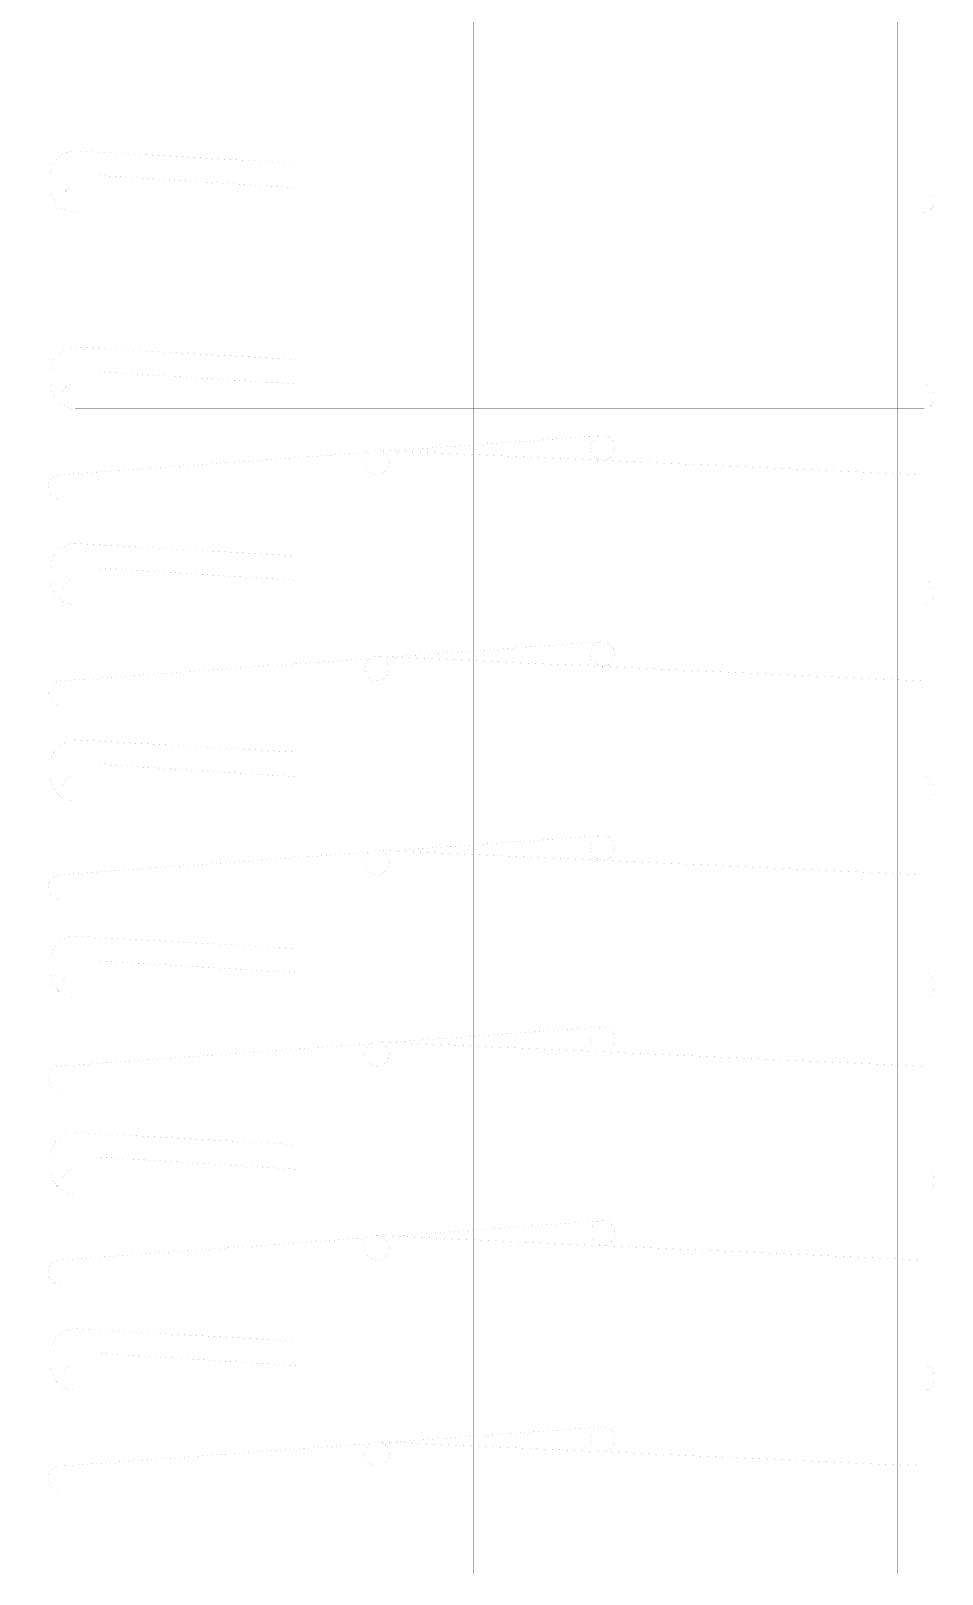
# Model space of a CAD drawing. Header units: millimetres. Extents: x -2171 to 1563, y -1758 to -1505.
# Drawn here: x 1405.802 to 1407.136, y -1616.485 to -1614.225 of the extents above; entities that cross this region are included whole.
import ezdxf

# ---------------------------------------------------------------- set-up
doc = ezdxf.new("R2010")
doc.units = ezdxf.units.MM
doc.layers.add('Tablet', color=7, linetype='Continuous', true_color=0x0180ff)

msp = doc.modelspace()

# ---------------------------------------------------------------- linework, layer by layer
at = {"layer": 'Tablet', "color": 96, "true_color": 0x018001}
for points in [[(1405.9563, -1601.7503, 0.0000431, 0.0000431, 0), (1405.9563, -1616.4847, 0.0000431, 0.0000431, 0), (1405.8844, -1616.4847, 0.0000431, 0.0000431, 0), (1405.8844, -1601.7503, 0.0000431, 0.0000431, 0)], [(1407.0704, -1601.7503, 0.0000431, 0.0000431, 0), (1407.0704, -1616.4847, 0.0000431, 0.0000431, 0), (1406.9985, -1616.4847, 0.0000431, 0.0000431, 0), (1406.9985, -1601.7503, 0.0000431, 0.0000431, 0)], [(1406.5043, -1602.8284, 0.0000431, 0.0000431, 0), (1406.5043, -1616.4847, 0.0000431, 0.0000431, 0), (1406.4504, -1616.4847, 0.0000431, 0.0000431, 0), (1406.4504, -1602.8284, 0.0000431, 0.0000431, 0)], [(1407.1027, -1614.8747, 0.0000431, 0.0000431, 0), (1405.8449, -1614.8747, 0.0000431, 0.0000431, 0), (1405.8414, -1614.875, 0.0000431, 0.0000431, 0), (1405.838, -1614.876, 0.0000431, 0.0000431, 0), (1405.8349, -1614.8777, 0.0000431, 0.0000431, 0), (1405.8322, -1614.8799, 0.0000431, 0.0000431, 0), (1405.83, -1614.8827, 0.0000431, 0.0000431, 0), (1405.8283, -1614.8858, 0.0000431, 0.0000431, 0), (1405.8273, -1614.8891, 0.0000431, 0.0000431, 0), (1405.8269, -1614.8926, 0.0000431, 0.0000431, 0), (1405.8273, -1614.8961, 0.0000431, 0.0000431, 0), (1405.8283, -1614.8995, 0.0000431, 0.0000431, 0), (1405.83, -1614.9026, 0.0000431, 0.0000431, 0), (1405.8322, -1614.9053, 0.0000431, 0.0000431, 0), (1405.8349, -1614.9076, 0.0000431, 0.0000431, 0), (1405.838, -1614.9092, 0.0000431, 0.0000431, 0), (1405.8414, -1614.9103, 0.0000431, 0.0000431, 0), (1405.8449, -1614.9106, 0.0000431, 0.0000431, 0), (1407.1027, -1614.9106, 0.0000431, 0.0000431, 0)], [(1407.1027, -1615.1765, 0.0000431, 0.0000431, 0), (1405.8449, -1615.1765, 0.0000431, 0.0000431, 0), (1405.8414, -1615.1769, 0.0000431, 0.0000431, 0), (1405.838, -1615.1779, 0.0000431, 0.0000431, 0), (1405.8349, -1615.1796, 0.0000431, 0.0000431, 0), (1405.8322, -1615.1818, 0.0000431, 0.0000431, 0), (1405.83, -1615.1845, 0.0000431, 0.0000431, 0), (1405.8283, -1615.1876, 0.0000431, 0.0000431, 0), (1405.8273, -1615.191, 0.0000431, 0.0000431, 0), (1405.8269, -1615.1945, 0.0000431, 0.0000431, 0), (1405.8273, -1615.198, 0.0000431, 0.0000431, 0), (1405.8283, -1615.2014, 0.0000431, 0.0000431, 0), (1405.83, -1615.2045, 0.0000431, 0.0000431, 0), (1405.8322, -1615.2072, 0.0000431, 0.0000431, 0), (1405.8349, -1615.2095, 0.0000431, 0.0000431, 0), (1405.838, -1615.2111, 0.0000431, 0.0000431, 0), (1405.8414, -1615.2121, 0.0000431, 0.0000431, 0), (1405.8449, -1615.2125, 0.0000431, 0.0000431, 0), (1407.1027, -1615.2125, 0.0000431, 0.0000431, 0)], [(1407.1027, -1615.4605, 0.0000431, 0.0000431, 0), (1405.8449, -1615.4605, 0.0000431, 0.0000431, 0), (1405.8414, -1615.4608, 0.0000431, 0.0000431, 0), (1405.838, -1615.4618, 0.0000431, 0.0000431, 0), (1405.8349, -1615.4635, 0.0000431, 0.0000431, 0), (1405.8322, -1615.4657, 0.0000431, 0.0000431, 0), (1405.83, -1615.4684, 0.0000431, 0.0000431, 0), (1405.8283, -1615.4715, 0.0000431, 0.0000431, 0), (1405.8273, -1615.4749, 0.0000431, 0.0000431, 0), (1405.8269, -1615.4784, 0.0000431, 0.0000431, 0), (1405.8273, -1615.4819, 0.0000431, 0.0000431, 0), (1405.8283, -1615.4853, 0.0000431, 0.0000431, 0), (1405.83, -1615.4884, 0.0000431, 0.0000431, 0), (1405.8322, -1615.4911, 0.0000431, 0.0000431, 0), (1405.8349, -1615.4934, 0.0000431, 0.0000431, 0), (1405.838, -1615.495, 0.0000431, 0.0000431, 0), (1405.8414, -1615.496, 0.0000431, 0.0000431, 0), (1405.8449, -1615.4964, 0.0000431, 0.0000431, 0), (1407.1027, -1615.4964, 0.0000431, 0.0000431, 0)], [(1407.1027, -1615.7408, 0.0000431, 0.0000431, 0), (1405.8449, -1615.7408, 0.0000431, 0.0000431, 0), (1405.8414, -1615.7411, 0.0000431, 0.0000431, 0), (1405.838, -1615.7421, 0.0000431, 0.0000431, 0), (1405.8349, -1615.7438, 0.0000431, 0.0000431, 0), (1405.8322, -1615.746, 0.0000431, 0.0000431, 0), (1405.83, -1615.7487, 0.0000431, 0.0000431, 0), (1405.8283, -1615.7519, 0.0000431, 0.0000431, 0), (1405.8273, -1615.7552, 0.0000431, 0.0000431, 0), (1405.8269, -1615.7587, 0.0000431, 0.0000431, 0), (1405.8273, -1615.7622, 0.0000431, 0.0000431, 0), (1405.8283, -1615.7656, 0.0000431, 0.0000431, 0), (1405.83, -1615.7687, 0.0000431, 0.0000431, 0), (1405.8322, -1615.7714, 0.0000431, 0.0000431, 0), (1405.8349, -1615.7737, 0.0000431, 0.0000431, 0), (1405.838, -1615.7753, 0.0000431, 0.0000431, 0), (1405.8414, -1615.7764, 0.0000431, 0.0000431, 0), (1405.8449, -1615.7767, 0.0000431, 0.0000431, 0), (1407.1027, -1615.7767, 0.0000431, 0.0000431, 0)], [(1407.1027, -1616.0247, 0.0000431, 0.0000431, 0), (1405.8449, -1616.0247, 0.0000431, 0.0000431, 0), (1405.8414, -1616.025, 0.0000431, 0.0000431, 0), (1405.838, -1616.026, 0.0000431, 0.0000431, 0), (1405.8349, -1616.0277, 0.0000431, 0.0000431, 0), (1405.8322, -1616.0299, 0.0000431, 0.0000431, 0), (1405.83, -1616.0327, 0.0000431, 0.0000431, 0), (1405.8283, -1616.0358, 0.0000431, 0.0000431, 0), (1405.8273, -1616.0391, 0.0000431, 0.0000431, 0), (1405.8269, -1616.0426, 0.0000431, 0.0000431, 0), (1405.8273, -1616.0461, 0.0000431, 0.0000431, 0), (1405.8283, -1616.0495, 0.0000431, 0.0000431, 0), (1405.83, -1616.0526, 0.0000431, 0.0000431, 0), (1405.8322, -1616.0553, 0.0000431, 0.0000431, 0), (1405.8349, -1616.0576, 0.0000431, 0.0000431, 0), (1405.838, -1616.0592, 0.0000431, 0.0000431, 0), (1405.8414, -1616.0603, 0.0000431, 0.0000431, 0), (1405.8449, -1616.0606, 0.0000431, 0.0000431, 0), (1407.1027, -1616.0606, 0.0000431, 0.0000431, 0)], [(1407.1027, -1616.3265, 0.0000431, 0.0000431, 0), (1405.8449, -1616.3265, 0.0000431, 0.0000431, 0), (1405.8414, -1616.3269, 0.0000431, 0.0000431, 0), (1405.838, -1616.3279, 0.0000431, 0.0000431, 0), (1405.8349, -1616.3296, 0.0000431, 0.0000431, 0), (1405.8322, -1616.3318, 0.0000431, 0.0000431, 0), (1405.83, -1616.3345, 0.0000431, 0.0000431, 0), (1405.8283, -1616.3376, 0.0000431, 0.0000431, 0), (1405.8273, -1616.341, 0.0000431, 0.0000431, 0), (1405.8269, -1616.3445, 0.0000431, 0.0000431, 0), (1405.8273, -1616.348, 0.0000431, 0.0000431, 0), (1405.8283, -1616.3514, 0.0000431, 0.0000431, 0), (1405.83, -1616.3545, 0.0000431, 0.0000431, 0), (1405.8322, -1616.3572, 0.0000431, 0.0000431, 0), (1405.8349, -1616.3595, 0.0000431, 0.0000431, 0), (1405.838, -1616.3611, 0.0000431, 0.0000431, 0), (1405.8414, -1616.3621, 0.0000431, 0.0000431, 0), (1405.8449, -1616.3625, 0.0000431, 0.0000431, 0), (1407.1027, -1616.3625, 0.0000431, 0.0000431, 0)]]:
    msp.add_lwpolyline(points, format="xyseb", close=True, dxfattribs=at)
for points in [[(1405.8485, -1614.4722, 0.0000431, 0.0000431, 0), (1405.8485, -1614.4686, 0.0000431, 0.0000431, 0), (1405.8487, -1614.4661, 0.0000431, 0.0000431, 0), (1405.8494, -1614.4637, 0.0000431, 0.0000431, 0), (1405.8504, -1614.4614, 0.0000431, 0.0000431, 0), (1405.8519, -1614.4593, 0.0000431, 0.0000431, 0), (1405.8536, -1614.4576, 0.0000431, 0.0000431, 0), (1405.8557, -1614.4561, 0.0000431, 0.0000431, 0), (1405.8579, -1614.4551, 0.0000431, 0.0000431, 0), (1405.8604, -1614.4544, 0.0000431, 0.0000431, 0), (1405.8629, -1614.4542, 0.0000431, 0.0000431, 0), (1407.1099, -1614.4542, 0.0000431, 0.0000431, 0), (1407.1124, -1614.4544, 0.0000431, 0.0000431, 0), (1407.1148, -1614.4551, 0.0000431, 0.0000431, 0), (1407.1171, -1614.4561, 0.0000431, 0.0000431, 0), (1407.1191, -1614.4576, 0.0000431, 0.0000431, 0), (1407.1209, -1614.4593, 0.0000431, 0.0000431, 0), (1407.1223, -1614.4614, 0.0000431, 0.0000431, 0), (1407.1234, -1614.4637, 0.0000431, 0.0000431, 0), (1407.1241, -1614.4661, 0.0000431, 0.0000431, 0), (1407.1243, -1614.4686, 0.0000431, 0.0000431, 0), (1407.1243, -1614.4758, 0.0000431, 0.0000431, 0), (1407.1241, -1614.4783, 0.0000431, 0.0000431, 0), (1407.1234, -1614.4807, 0.0000431, 0.0000431, 0), (1407.1223, -1614.483, 0.0000431, 0.0000431, 0), (1407.1209, -1614.485, 0.0000431, 0.0000431, 0), (1407.1191, -1614.4868, 0.0000431, 0.0000431, 0), (1407.1171, -1614.4882, 0.0000431, 0.0000431, 0), (1407.1148, -1614.4893, 0.0000431, 0.0000431, 0), (1407.1124, -1614.4899, 0.0000431, 0.0000431, 0), (1407.1099, -1614.4901, 0.0000431, 0.0000431, 0), (1405.8665, -1614.4901, 0.0000431, 0.0000431, 0), (1405.8602, -1614.4896, 0.0000431, 0.0000431, 0), (1405.8542, -1614.488, 0.0000431, 0.0000431, 0), (1405.8485, -1614.4853, 0.0000431, 0.0000431, 0), (1405.8434, -1614.4817, 0.0000431, 0.0000431, 0), (1405.8389, -1614.4773, 0.0000431, 0.0000431, 0), (1405.8353, -1614.4722, 0.0000431, 0.0000431, 0), (1405.8327, -1614.4665, 0.0000431, 0.0000431, 0), (1405.8311, -1614.4604, 0.0000431, 0.0000431, 0), (1405.8305, -1614.4542, 0.0000431, 0.0000431, 0), (1405.8305, -1614.4362, 0.0000431, 0.0000431, 0), (1405.8311, -1614.43, 0.0000431, 0.0000431, 0), (1405.8327, -1614.4239, 0.0000431, 0.0000431, 0), (1405.8353, -1614.4183, 0.0000431, 0.0000431, 0), (1405.8389, -1614.4131, 0.0000431, 0.0000431, 0), (1405.8434, -1614.4087, 0.0000431, 0.0000431, 0), (1405.8485, -1614.4051, 0.0000431, 0.0000431, 0), (1405.8542, -1614.4025, 0.0000431, 0.0000431, 0), (1405.8602, -1614.4008, 0.0000431, 0.0000431, 0), (1405.8665, -1614.4003, 0.0000431, 0.0000431, 0), (1406.1899, -1614.4183, 0.0000431, 0.0000431, 0), (1406.1899, -1614.4542, 0.0000431, 0.0000431, 0), (1405.8988, -1614.4362, 0.0000431, 0.0000431, 0)], [(1405.8485, -1614.7597, 0.0000431, 0.0000431, 0), (1405.8485, -1614.7561, 0.0000431, 0.0000431, 0), (1405.8487, -1614.7536, 0.0000431, 0.0000431, 0), (1405.8494, -1614.7512, 0.0000431, 0.0000431, 0), (1405.8504, -1614.7489, 0.0000431, 0.0000431, 0), (1405.8519, -1614.7468, 0.0000431, 0.0000431, 0), (1405.8536, -1614.7451, 0.0000431, 0.0000431, 0), (1405.8557, -1614.7436, 0.0000431, 0.0000431, 0), (1405.8579, -1614.7426, 0.0000431, 0.0000431, 0), (1405.8604, -1614.7419, 0.0000431, 0.0000431, 0), (1405.8629, -1614.7417, 0.0000431, 0.0000431, 0), (1407.1099, -1614.7417, 0.0000431, 0.0000431, 0), (1407.1124, -1614.7419, 0.0000431, 0.0000431, 0), (1407.1148, -1614.7426, 0.0000431, 0.0000431, 0), (1407.1171, -1614.7436, 0.0000431, 0.0000431, 0), (1407.1191, -1614.7451, 0.0000431, 0.0000431, 0), (1407.1209, -1614.7468, 0.0000431, 0.0000431, 0), (1407.1223, -1614.7489, 0.0000431, 0.0000431, 0), (1407.1234, -1614.7512, 0.0000431, 0.0000431, 0), (1407.1241, -1614.7536, 0.0000431, 0.0000431, 0), (1407.1243, -1614.7561, 0.0000431, 0.0000431, 0), (1407.1243, -1614.7633, 0.0000431, 0.0000431, 0), (1407.1241, -1614.7658, 0.0000431, 0.0000431, 0), (1407.1234, -1614.7682, 0.0000431, 0.0000431, 0), (1407.1223, -1614.7705, 0.0000431, 0.0000431, 0), (1407.1209, -1614.7725, 0.0000431, 0.0000431, 0), (1407.1191, -1614.7743, 0.0000431, 0.0000431, 0), (1407.1171, -1614.7757, 0.0000431, 0.0000431, 0), (1407.1148, -1614.7768, 0.0000431, 0.0000431, 0), (1407.1124, -1614.7774, 0.0000431, 0.0000431, 0), (1407.1099, -1614.7776, 0.0000431, 0.0000431, 0), (1405.8665, -1614.7776, 0.0000431, 0.0000431, 0), (1405.8602, -1614.7771, 0.0000431, 0.0000431, 0), (1405.8542, -1614.7755, 0.0000431, 0.0000431, 0), (1405.8485, -1614.7728, 0.0000431, 0.0000431, 0), (1405.8434, -1614.7692, 0.0000431, 0.0000431, 0), (1405.8389, -1614.7648, 0.0000431, 0.0000431, 0), (1405.8353, -1614.7597, 0.0000431, 0.0000431, 0), (1405.8327, -1614.754, 0.0000431, 0.0000431, 0), (1405.8311, -1614.7479, 0.0000431, 0.0000431, 0), (1405.8305, -1614.7417, 0.0000431, 0.0000431, 0), (1405.8305, -1614.7237, 0.0000431, 0.0000431, 0), (1405.8311, -1614.7175, 0.0000431, 0.0000431, 0), (1405.8327, -1614.7114, 0.0000431, 0.0000431, 0), (1405.8353, -1614.7058, 0.0000431, 0.0000431, 0), (1405.8389, -1614.7006, 0.0000431, 0.0000431, 0), (1405.8434, -1614.6962, 0.0000431, 0.0000431, 0), (1405.8485, -1614.6926, 0.0000431, 0.0000431, 0), (1405.8542, -1614.69, 0.0000431, 0.0000431, 0), (1405.8602, -1614.6883, 0.0000431, 0.0000431, 0), (1405.8665, -1614.6878, 0.0000431, 0.0000431, 0), (1406.1899, -1614.7058, 0.0000431, 0.0000431, 0), (1406.1899, -1614.7417, 0.0000431, 0.0000431, 0), (1405.8988, -1614.7237, 0.0000431, 0.0000431, 0)], [(1406.6391, -1614.8172, 0.0000431, 0.0000431, 0), (1406.3287, -1614.8396, 0.0000431, 0.0000431, 0)], [(1406.6571, -1614.8351, 0.0000431, 0.0000431, 0), (1406.6567, -1614.8386, 0.0000431, 0.0000431, 0), (1406.6557, -1614.842, 0.0000431, 0.0000431, 0), (1406.6541, -1614.8451, 0.0000431, 0.0000431, 0), (1406.6518, -1614.8478, 0.0000431, 0.0000431, 0), (1406.6491, -1614.8501, 0.0000431, 0.0000431, 0), (1406.646, -1614.8517, 0.0000431, 0.0000431, 0), (1406.6426, -1614.8528, 0.0000431, 0.0000431, 0), (1406.6391, -1614.8531, 0.0000431, 0.0000431, 0), (1406.6356, -1614.8528, 0.0000431, 0.0000431, 0), (1406.6322, -1614.8517, 0.0000431, 0.0000431, 0), (1406.6291, -1614.8501, 0.0000431, 0.0000431, 0), (1406.6264, -1614.8478, 0.0000431, 0.0000431, 0), (1406.6242, -1614.8451, 0.0000431, 0.0000431, 0), (1406.6225, -1614.842, 0.0000431, 0.0000431, 0), (1406.6215, -1614.8386, 0.0000431, 0.0000431, 0), (1406.6211, -1614.8351, 0.0000431, 0.0000431, 0), (1406.6215, -1614.8316, 0.0000431, 0.0000431, 0), (1406.6225, -1614.8283, 0.0000431, 0.0000431, 0), (1406.6242, -1614.8252, 0.0000431, 0.0000431, 0), (1406.6264, -1614.8224, 0.0000431, 0.0000431, 0), (1406.6291, -1614.8202, 0.0000431, 0.0000431, 0), (1406.6322, -1614.8185, 0.0000431, 0.0000431, 0), (1406.6356, -1614.8175, 0.0000431, 0.0000431, 0), (1406.6391, -1614.8172, 0.0000431, 0.0000431, 0), (1406.6426, -1614.8175, 0.0000431, 0.0000431, 0), (1406.646, -1614.8185, 0.0000431, 0.0000431, 0), (1406.6491, -1614.8202, 0.0000431, 0.0000431, 0), (1406.6518, -1614.8224, 0.0000431, 0.0000431, 0), (1406.6541, -1614.8252, 0.0000431, 0.0000431, 0), (1406.6557, -1614.8283, 0.0000431, 0.0000431, 0), (1406.6567, -1614.8316, 0.0000431, 0.0000431, 0), (1406.6571, -1614.8351, 0.0000431, 0.0000431, 0)], [(1406.2984, -1614.8418, 0.0000431, 0.0000431, 0), (1405.8449, -1614.8747, 0.0000431, 0.0000431, 0)], [(1406.3265, -1614.8567, 0.0000431, 0.0000431, 0), (1406.3261, -1614.8602, 0.0000431, 0.0000431, 0), (1406.3251, -1614.8636, 0.0000431, 0.0000431, 0), (1406.3234, -1614.8667, 0.0000431, 0.0000431, 0), (1406.3212, -1614.8694, 0.0000431, 0.0000431, 0), (1406.3185, -1614.8716, 0.0000431, 0.0000431, 0), (1406.3154, -1614.8733, 0.0000431, 0.0000431, 0), (1406.312, -1614.8743, 0.0000431, 0.0000431, 0), (1406.3085, -1614.8747, 0.0000431, 0.0000431, 0), (1406.305, -1614.8743, 0.0000431, 0.0000431, 0), (1406.3016, -1614.8733, 0.0000431, 0.0000431, 0), (1406.2985, -1614.8716, 0.0000431, 0.0000431, 0), (1406.2958, -1614.8694, 0.0000431, 0.0000431, 0), (1406.2935, -1614.8667, 0.0000431, 0.0000431, 0), (1406.2919, -1614.8636, 0.0000431, 0.0000431, 0), (1406.2909, -1614.8602, 0.0000431, 0.0000431, 0), (1406.2905, -1614.8567, 0.0000431, 0.0000431, 0), (1406.2909, -1614.8532, 0.0000431, 0.0000431, 0), (1406.2919, -1614.8498, 0.0000431, 0.0000431, 0), (1406.2935, -1614.8467, 0.0000431, 0.0000431, 0), (1406.2958, -1614.844, 0.0000431, 0.0000431, 0), (1406.2985, -1614.8418, 0.0000431, 0.0000431, 0), (1406.3016, -1614.8401, 0.0000431, 0.0000431, 0), (1406.305, -1614.8391, 0.0000431, 0.0000431, 0), (1406.3085, -1614.8387, 0.0000431, 0.0000431, 0), (1406.312, -1614.8391, 0.0000431, 0.0000431, 0), (1406.3154, -1614.8401, 0.0000431, 0.0000431, 0), (1406.3185, -1614.8418, 0.0000431, 0.0000431, 0), (1406.3212, -1614.844, 0.0000431, 0.0000431, 0), (1406.3234, -1614.8467, 0.0000431, 0.0000431, 0), (1406.3251, -1614.8498, 0.0000431, 0.0000431, 0), (1406.3261, -1614.8532, 0.0000431, 0.0000431, 0), (1406.3265, -1614.8567, 0.0000431, 0.0000431, 0)], [(1406.3085, -1614.8387, 0.0000431, 0.0000431, 0), (1407.1063, -1614.8747, 0.0000431, 0.0000431, 0)], [(1405.8485, -1615.0472, 0.0000431, 0.0000431, 0), (1405.8485, -1615.0436, 0.0000431, 0.0000431, 0), (1405.8487, -1615.0411, 0.0000431, 0.0000431, 0), (1405.8494, -1615.0387, 0.0000431, 0.0000431, 0), (1405.8504, -1615.0364, 0.0000431, 0.0000431, 0), (1405.8519, -1615.0343, 0.0000431, 0.0000431, 0), (1405.8536, -1615.0326, 0.0000431, 0.0000431, 0), (1405.8557, -1615.0311, 0.0000431, 0.0000431, 0), (1405.8579, -1615.0301, 0.0000431, 0.0000431, 0), (1405.8604, -1615.0294, 0.0000431, 0.0000431, 0), (1405.8629, -1615.0292, 0.0000431, 0.0000431, 0), (1407.1099, -1615.0292, 0.0000431, 0.0000431, 0), (1407.1124, -1615.0294, 0.0000431, 0.0000431, 0), (1407.1148, -1615.0301, 0.0000431, 0.0000431, 0), (1407.1171, -1615.0311, 0.0000431, 0.0000431, 0), (1407.1191, -1615.0326, 0.0000431, 0.0000431, 0), (1407.1209, -1615.0343, 0.0000431, 0.0000431, 0), (1407.1223, -1615.0364, 0.0000431, 0.0000431, 0), (1407.1234, -1615.0387, 0.0000431, 0.0000431, 0), (1407.1241, -1615.0411, 0.0000431, 0.0000431, 0), (1407.1243, -1615.0436, 0.0000431, 0.0000431, 0), (1407.1243, -1615.0508, 0.0000431, 0.0000431, 0), (1407.1241, -1615.0533, 0.0000431, 0.0000431, 0), (1407.1234, -1615.0557, 0.0000431, 0.0000431, 0), (1407.1223, -1615.058, 0.0000431, 0.0000431, 0), (1407.1209, -1615.06, 0.0000431, 0.0000431, 0), (1407.1191, -1615.0618, 0.0000431, 0.0000431, 0), (1407.1171, -1615.0632, 0.0000431, 0.0000431, 0), (1407.1148, -1615.0643, 0.0000431, 0.0000431, 0), (1407.1124, -1615.0649, 0.0000431, 0.0000431, 0), (1407.1099, -1615.0651, 0.0000431, 0.0000431, 0), (1405.8665, -1615.0651, 0.0000431, 0.0000431, 0), (1405.8602, -1615.0646, 0.0000431, 0.0000431, 0), (1405.8542, -1615.063, 0.0000431, 0.0000431, 0), (1405.8485, -1615.0603, 0.0000431, 0.0000431, 0), (1405.8434, -1615.0567, 0.0000431, 0.0000431, 0), (1405.8389, -1615.0523, 0.0000431, 0.0000431, 0), (1405.8353, -1615.0472, 0.0000431, 0.0000431, 0), (1405.8327, -1615.0415, 0.0000431, 0.0000431, 0), (1405.8311, -1615.0354, 0.0000431, 0.0000431, 0), (1405.8305, -1615.0292, 0.0000431, 0.0000431, 0), (1405.8305, -1615.0112, 0.0000431, 0.0000431, 0), (1405.8311, -1615.005, 0.0000431, 0.0000431, 0), (1405.8327, -1614.9989, 0.0000431, 0.0000431, 0), (1405.8353, -1614.9933, 0.0000431, 0.0000431, 0), (1405.8389, -1614.9881, 0.0000431, 0.0000431, 0), (1405.8434, -1614.9837, 0.0000431, 0.0000431, 0), (1405.8485, -1614.9801, 0.0000431, 0.0000431, 0), (1405.8542, -1614.9775, 0.0000431, 0.0000431, 0), (1405.8602, -1614.9758, 0.0000431, 0.0000431, 0), (1405.8665, -1614.9753, 0.0000431, 0.0000431, 0), (1406.1899, -1614.9933, 0.0000431, 0.0000431, 0), (1406.1899, -1615.0292, 0.0000431, 0.0000431, 0), (1405.8988, -1615.0112, 0.0000431, 0.0000431, 0)], [(1406.6391, -1615.119, 0.0000431, 0.0000431, 0), (1406.3287, -1615.1415, 0.0000431, 0.0000431, 0)], [(1406.6571, -1615.137, 0.0000431, 0.0000431, 0), (1406.6567, -1615.1405, 0.0000431, 0.0000431, 0), (1406.6557, -1615.1439, 0.0000431, 0.0000431, 0), (1406.6541, -1615.147, 0.0000431, 0.0000431, 0), (1406.6518, -1615.1497, 0.0000431, 0.0000431, 0), (1406.6491, -1615.152, 0.0000431, 0.0000431, 0), (1406.646, -1615.1536, 0.0000431, 0.0000431, 0), (1406.6426, -1615.1546, 0.0000431, 0.0000431, 0), (1406.6391, -1615.155, 0.0000431, 0.0000431, 0), (1406.6356, -1615.1546, 0.0000431, 0.0000431, 0), (1406.6322, -1615.1536, 0.0000431, 0.0000431, 0), (1406.6291, -1615.152, 0.0000431, 0.0000431, 0), (1406.6264, -1615.1497, 0.0000431, 0.0000431, 0), (1406.6242, -1615.147, 0.0000431, 0.0000431, 0), (1406.6225, -1615.1439, 0.0000431, 0.0000431, 0), (1406.6215, -1615.1405, 0.0000431, 0.0000431, 0), (1406.6211, -1615.137, 0.0000431, 0.0000431, 0), (1406.6215, -1615.1335, 0.0000431, 0.0000431, 0), (1406.6225, -1615.1301, 0.0000431, 0.0000431, 0), (1406.6242, -1615.127, 0.0000431, 0.0000431, 0), (1406.6264, -1615.1243, 0.0000431, 0.0000431, 0), (1406.6291, -1615.1221, 0.0000431, 0.0000431, 0), (1406.6322, -1615.1204, 0.0000431, 0.0000431, 0), (1406.6356, -1615.1194, 0.0000431, 0.0000431, 0), (1406.6391, -1615.119, 0.0000431, 0.0000431, 0), (1406.6426, -1615.1194, 0.0000431, 0.0000431, 0), (1406.646, -1615.1204, 0.0000431, 0.0000431, 0), (1406.6491, -1615.1221, 0.0000431, 0.0000431, 0), (1406.6518, -1615.1243, 0.0000431, 0.0000431, 0), (1406.6541, -1615.127, 0.0000431, 0.0000431, 0), (1406.6557, -1615.1301, 0.0000431, 0.0000431, 0), (1406.6567, -1615.1335, 0.0000431, 0.0000431, 0), (1406.6571, -1615.137, 0.0000431, 0.0000431, 0)], [(1406.2984, -1615.1437, 0.0000431, 0.0000431, 0), (1405.8449, -1615.1765, 0.0000431, 0.0000431, 0)], [(1406.3265, -1615.1586, 0.0000431, 0.0000431, 0), (1406.3261, -1615.1621, 0.0000431, 0.0000431, 0), (1406.3251, -1615.1655, 0.0000431, 0.0000431, 0), (1406.3234, -1615.1686, 0.0000431, 0.0000431, 0), (1406.3212, -1615.1713, 0.0000431, 0.0000431, 0), (1406.3185, -1615.1735, 0.0000431, 0.0000431, 0), (1406.3154, -1615.1752, 0.0000431, 0.0000431, 0), (1406.312, -1615.1762, 0.0000431, 0.0000431, 0), (1406.3085, -1615.1765, 0.0000431, 0.0000431, 0), (1406.305, -1615.1762, 0.0000431, 0.0000431, 0), (1406.3016, -1615.1752, 0.0000431, 0.0000431, 0), (1406.2985, -1615.1735, 0.0000431, 0.0000431, 0), (1406.2958, -1615.1713, 0.0000431, 0.0000431, 0), (1406.2935, -1615.1686, 0.0000431, 0.0000431, 0), (1406.2919, -1615.1655, 0.0000431, 0.0000431, 0), (1406.2909, -1615.1621, 0.0000431, 0.0000431, 0), (1406.2905, -1615.1586, 0.0000431, 0.0000431, 0), (1406.2909, -1615.1551, 0.0000431, 0.0000431, 0), (1406.2919, -1615.1517, 0.0000431, 0.0000431, 0), (1406.2935, -1615.1486, 0.0000431, 0.0000431, 0), (1406.2958, -1615.1459, 0.0000431, 0.0000431, 0), (1406.2985, -1615.1436, 0.0000431, 0.0000431, 0), (1406.3016, -1615.142, 0.0000431, 0.0000431, 0), (1406.305, -1615.141, 0.0000431, 0.0000431, 0), (1406.3085, -1615.1406, 0.0000431, 0.0000431, 0), (1406.312, -1615.141, 0.0000431, 0.0000431, 0), (1406.3154, -1615.142, 0.0000431, 0.0000431, 0), (1406.3185, -1615.1436, 0.0000431, 0.0000431, 0), (1406.3212, -1615.1459, 0.0000431, 0.0000431, 0), (1406.3234, -1615.1486, 0.0000431, 0.0000431, 0), (1406.3251, -1615.1517, 0.0000431, 0.0000431, 0), (1406.3261, -1615.1551, 0.0000431, 0.0000431, 0), (1406.3265, -1615.1586, 0.0000431, 0.0000431, 0)], [(1406.3085, -1615.1406, 0.0000431, 0.0000431, 0), (1407.1063, -1615.1765, 0.0000431, 0.0000431, 0)], [(1405.8485, -1615.3347, 0.0000431, 0.0000431, 0), (1405.8485, -1615.3311, 0.0000431, 0.0000431, 0), (1405.8487, -1615.3286, 0.0000431, 0.0000431, 0), (1405.8494, -1615.3262, 0.0000431, 0.0000431, 0), (1405.8504, -1615.3239, 0.0000431, 0.0000431, 0), (1405.8519, -1615.3218, 0.0000431, 0.0000431, 0), (1405.8536, -1615.3201, 0.0000431, 0.0000431, 0), (1405.8557, -1615.3186, 0.0000431, 0.0000431, 0), (1405.8579, -1615.3176, 0.0000431, 0.0000431, 0), (1405.8604, -1615.3169, 0.0000431, 0.0000431, 0), (1405.8629, -1615.3167, 0.0000431, 0.0000431, 0), (1407.1099, -1615.3167, 0.0000431, 0.0000431, 0), (1407.1124, -1615.3169, 0.0000431, 0.0000431, 0), (1407.1148, -1615.3176, 0.0000431, 0.0000431, 0), (1407.1171, -1615.3186, 0.0000431, 0.0000431, 0), (1407.1191, -1615.3201, 0.0000431, 0.0000431, 0), (1407.1209, -1615.3218, 0.0000431, 0.0000431, 0), (1407.1223, -1615.3239, 0.0000431, 0.0000431, 0), (1407.1234, -1615.3262, 0.0000431, 0.0000431, 0), (1407.1241, -1615.3286, 0.0000431, 0.0000431, 0), (1407.1243, -1615.3311, 0.0000431, 0.0000431, 0), (1407.1243, -1615.3383, 0.0000431, 0.0000431, 0), (1407.1241, -1615.3408, 0.0000431, 0.0000431, 0), (1407.1234, -1615.3432, 0.0000431, 0.0000431, 0), (1407.1223, -1615.3455, 0.0000431, 0.0000431, 0), (1407.1209, -1615.3475, 0.0000431, 0.0000431, 0), (1407.1191, -1615.3493, 0.0000431, 0.0000431, 0), (1407.1171, -1615.3507, 0.0000431, 0.0000431, 0), (1407.1148, -1615.3518, 0.0000431, 0.0000431, 0), (1407.1124, -1615.3524, 0.0000431, 0.0000431, 0), (1407.1099, -1615.3526, 0.0000431, 0.0000431, 0), (1405.8665, -1615.3526, 0.0000431, 0.0000431, 0), (1405.8602, -1615.3521, 0.0000431, 0.0000431, 0), (1405.8542, -1615.3505, 0.0000431, 0.0000431, 0), (1405.8485, -1615.3478, 0.0000431, 0.0000431, 0), (1405.8434, -1615.3442, 0.0000431, 0.0000431, 0), (1405.8389, -1615.3398, 0.0000431, 0.0000431, 0), (1405.8353, -1615.3347, 0.0000431, 0.0000431, 0), (1405.8327, -1615.329, 0.0000431, 0.0000431, 0), (1405.8311, -1615.3229, 0.0000431, 0.0000431, 0), (1405.8305, -1615.3167, 0.0000431, 0.0000431, 0), (1405.8305, -1615.2987, 0.0000431, 0.0000431, 0), (1405.8311, -1615.2925, 0.0000431, 0.0000431, 0), (1405.8327, -1615.2864, 0.0000431, 0.0000431, 0), (1405.8353, -1615.2808, 0.0000431, 0.0000431, 0), (1405.8389, -1615.2756, 0.0000431, 0.0000431, 0), (1405.8434, -1615.2712, 0.0000431, 0.0000431, 0), (1405.8485, -1615.2676, 0.0000431, 0.0000431, 0), (1405.8542, -1615.265, 0.0000431, 0.0000431, 0), (1405.8602, -1615.2633, 0.0000431, 0.0000431, 0), (1405.8665, -1615.2628, 0.0000431, 0.0000431, 0), (1406.1899, -1615.2808, 0.0000431, 0.0000431, 0), (1406.1899, -1615.3167, 0.0000431, 0.0000431, 0), (1405.8988, -1615.2987, 0.0000431, 0.0000431, 0)], [(1406.6391, -1615.403, 0.0000431, 0.0000431, 0), (1406.3287, -1615.4254, 0.0000431, 0.0000431, 0)], [(1406.6571, -1615.4209, 0.0000431, 0.0000431, 0), (1406.6567, -1615.4244, 0.0000431, 0.0000431, 0), (1406.6557, -1615.4278, 0.0000431, 0.0000431, 0), (1406.6541, -1615.4309, 0.0000431, 0.0000431, 0), (1406.6518, -1615.4336, 0.0000431, 0.0000431, 0), (1406.6491, -1615.4359, 0.0000431, 0.0000431, 0), (1406.646, -1615.4375, 0.0000431, 0.0000431, 0), (1406.6426, -1615.4385, 0.0000431, 0.0000431, 0), (1406.6391, -1615.4389, 0.0000431, 0.0000431, 0), (1406.6356, -1615.4385, 0.0000431, 0.0000431, 0), (1406.6322, -1615.4375, 0.0000431, 0.0000431, 0), (1406.6291, -1615.4359, 0.0000431, 0.0000431, 0), (1406.6264, -1615.4336, 0.0000431, 0.0000431, 0), (1406.6242, -1615.4309, 0.0000431, 0.0000431, 0), (1406.6225, -1615.4278, 0.0000431, 0.0000431, 0), (1406.6215, -1615.4244, 0.0000431, 0.0000431, 0), (1406.6211, -1615.4209, 0.0000431, 0.0000431, 0), (1406.6215, -1615.4174, 0.0000431, 0.0000431, 0), (1406.6225, -1615.414, 0.0000431, 0.0000431, 0), (1406.6242, -1615.4109, 0.0000431, 0.0000431, 0), (1406.6264, -1615.4082, 0.0000431, 0.0000431, 0), (1406.6291, -1615.406, 0.0000431, 0.0000431, 0), (1406.6322, -1615.4043, 0.0000431, 0.0000431, 0), (1406.6356, -1615.4033, 0.0000431, 0.0000431, 0), (1406.6391, -1615.403, 0.0000431, 0.0000431, 0), (1406.6426, -1615.4033, 0.0000431, 0.0000431, 0), (1406.646, -1615.4043, 0.0000431, 0.0000431, 0), (1406.6491, -1615.406, 0.0000431, 0.0000431, 0), (1406.6518, -1615.4082, 0.0000431, 0.0000431, 0), (1406.6541, -1615.4109, 0.0000431, 0.0000431, 0), (1406.6557, -1615.414, 0.0000431, 0.0000431, 0), (1406.6567, -1615.4174, 0.0000431, 0.0000431, 0), (1406.6571, -1615.4209, 0.0000431, 0.0000431, 0)], [(1406.2984, -1615.4276, 0.0000431, 0.0000431, 0), (1405.8449, -1615.4605, 0.0000431, 0.0000431, 0)], [(1406.3265, -1615.4425, 0.0000431, 0.0000431, 0), (1406.3261, -1615.446, 0.0000431, 0.0000431, 0), (1406.3251, -1615.4494, 0.0000431, 0.0000431, 0), (1406.3234, -1615.4525, 0.0000431, 0.0000431, 0), (1406.3212, -1615.4552, 0.0000431, 0.0000431, 0), (1406.3185, -1615.4574, 0.0000431, 0.0000431, 0), (1406.3154, -1615.4591, 0.0000431, 0.0000431, 0), (1406.312, -1615.4601, 0.0000431, 0.0000431, 0), (1406.3085, -1615.4605, 0.0000431, 0.0000431, 0), (1406.305, -1615.4601, 0.0000431, 0.0000431, 0), (1406.3016, -1615.4591, 0.0000431, 0.0000431, 0), (1406.2985, -1615.4574, 0.0000431, 0.0000431, 0), (1406.2958, -1615.4552, 0.0000431, 0.0000431, 0), (1406.2935, -1615.4525, 0.0000431, 0.0000431, 0), (1406.2919, -1615.4494, 0.0000431, 0.0000431, 0), (1406.2909, -1615.446, 0.0000431, 0.0000431, 0), (1406.2905, -1615.4425, 0.0000431, 0.0000431, 0), (1406.2909, -1615.439, 0.0000431, 0.0000431, 0), (1406.2919, -1615.4356, 0.0000431, 0.0000431, 0), (1406.2935, -1615.4325, 0.0000431, 0.0000431, 0), (1406.2958, -1615.4298, 0.0000431, 0.0000431, 0), (1406.2985, -1615.4275, 0.0000431, 0.0000431, 0), (1406.3016, -1615.4259, 0.0000431, 0.0000431, 0), (1406.305, -1615.4249, 0.0000431, 0.0000431, 0), (1406.3085, -1615.4245, 0.0000431, 0.0000431, 0), (1406.312, -1615.4249, 0.0000431, 0.0000431, 0), (1406.3154, -1615.4259, 0.0000431, 0.0000431, 0), (1406.3185, -1615.4275, 0.0000431, 0.0000431, 0), (1406.3212, -1615.4298, 0.0000431, 0.0000431, 0), (1406.3234, -1615.4325, 0.0000431, 0.0000431, 0), (1406.3251, -1615.4356, 0.0000431, 0.0000431, 0), (1406.3261, -1615.439, 0.0000431, 0.0000431, 0), (1406.3265, -1615.4425, 0.0000431, 0.0000431, 0)], [(1406.3085, -1615.4245, 0.0000431, 0.0000431, 0), (1407.1063, -1615.4605, 0.0000431, 0.0000431, 0)], [(1405.8485, -1615.6222, 0.0000431, 0.0000431, 0), (1405.8485, -1615.6186, 0.0000431, 0.0000431, 0), (1405.8487, -1615.6161, 0.0000431, 0.0000431, 0), (1405.8494, -1615.6137, 0.0000431, 0.0000431, 0), (1405.8504, -1615.6114, 0.0000431, 0.0000431, 0), (1405.8519, -1615.6093, 0.0000431, 0.0000431, 0), (1405.8536, -1615.6076, 0.0000431, 0.0000431, 0), (1405.8557, -1615.6061, 0.0000431, 0.0000431, 0), (1405.8579, -1615.6051, 0.0000431, 0.0000431, 0), (1405.8604, -1615.6044, 0.0000431, 0.0000431, 0), (1405.8629, -1615.6042, 0.0000431, 0.0000431, 0), (1407.1099, -1615.6042, 0.0000431, 0.0000431, 0), (1407.1124, -1615.6044, 0.0000431, 0.0000431, 0), (1407.1148, -1615.6051, 0.0000431, 0.0000431, 0), (1407.1171, -1615.6061, 0.0000431, 0.0000431, 0), (1407.1191, -1615.6076, 0.0000431, 0.0000431, 0), (1407.1209, -1615.6093, 0.0000431, 0.0000431, 0), (1407.1223, -1615.6114, 0.0000431, 0.0000431, 0), (1407.1234, -1615.6137, 0.0000431, 0.0000431, 0), (1407.1241, -1615.6161, 0.0000431, 0.0000431, 0), (1407.1243, -1615.6186, 0.0000431, 0.0000431, 0), (1407.1243, -1615.6258, 0.0000431, 0.0000431, 0), (1407.1241, -1615.6283, 0.0000431, 0.0000431, 0), (1407.1234, -1615.6307, 0.0000431, 0.0000431, 0), (1407.1223, -1615.633, 0.0000431, 0.0000431, 0), (1407.1209, -1615.635, 0.0000431, 0.0000431, 0), (1407.1191, -1615.6368, 0.0000431, 0.0000431, 0), (1407.1171, -1615.6382, 0.0000431, 0.0000431, 0), (1407.1148, -1615.6393, 0.0000431, 0.0000431, 0), (1407.1124, -1615.6399, 0.0000431, 0.0000431, 0), (1407.1099, -1615.6401, 0.0000431, 0.0000431, 0), (1405.8665, -1615.6401, 0.0000431, 0.0000431, 0), (1405.8602, -1615.6396, 0.0000431, 0.0000431, 0), (1405.8542, -1615.638, 0.0000431, 0.0000431, 0), (1405.8485, -1615.6353, 0.0000431, 0.0000431, 0), (1405.8434, -1615.6317, 0.0000431, 0.0000431, 0), (1405.8389, -1615.6273, 0.0000431, 0.0000431, 0), (1405.8353, -1615.6222, 0.0000431, 0.0000431, 0), (1405.8327, -1615.6165, 0.0000431, 0.0000431, 0), (1405.8311, -1615.6104, 0.0000431, 0.0000431, 0), (1405.8305, -1615.6042, 0.0000431, 0.0000431, 0), (1405.8305, -1615.5862, 0.0000431, 0.0000431, 0), (1405.8311, -1615.58, 0.0000431, 0.0000431, 0), (1405.8327, -1615.5739, 0.0000431, 0.0000431, 0), (1405.8353, -1615.5683, 0.0000431, 0.0000431, 0), (1405.8389, -1615.5631, 0.0000431, 0.0000431, 0), (1405.8434, -1615.5587, 0.0000431, 0.0000431, 0), (1405.8485, -1615.5551, 0.0000431, 0.0000431, 0), (1405.8542, -1615.5525, 0.0000431, 0.0000431, 0), (1405.8602, -1615.5508, 0.0000431, 0.0000431, 0), (1405.8665, -1615.5503, 0.0000431, 0.0000431, 0), (1406.1899, -1615.5683, 0.0000431, 0.0000431, 0), (1406.1899, -1615.6042, 0.0000431, 0.0000431, 0), (1405.8988, -1615.5862, 0.0000431, 0.0000431, 0)], [(1406.6391, -1615.6833, 0.0000431, 0.0000431, 0), (1406.3287, -1615.7057, 0.0000431, 0.0000431, 0)], [(1406.6571, -1615.7012, 0.0000431, 0.0000431, 0), (1406.6567, -1615.7047, 0.0000431, 0.0000431, 0), (1406.6557, -1615.7081, 0.0000431, 0.0000431, 0), (1406.6541, -1615.7112, 0.0000431, 0.0000431, 0), (1406.6518, -1615.7139, 0.0000431, 0.0000431, 0), (1406.6491, -1615.7162, 0.0000431, 0.0000431, 0), (1406.646, -1615.7178, 0.0000431, 0.0000431, 0), (1406.6426, -1615.7189, 0.0000431, 0.0000431, 0), (1406.6391, -1615.7192, 0.0000431, 0.0000431, 0), (1406.6356, -1615.7189, 0.0000431, 0.0000431, 0), (1406.6322, -1615.7178, 0.0000431, 0.0000431, 0), (1406.6291, -1615.7162, 0.0000431, 0.0000431, 0), (1406.6264, -1615.7139, 0.0000431, 0.0000431, 0), (1406.6242, -1615.7112, 0.0000431, 0.0000431, 0), (1406.6225, -1615.7081, 0.0000431, 0.0000431, 0), (1406.6215, -1615.7047, 0.0000431, 0.0000431, 0), (1406.6211, -1615.7012, 0.0000431, 0.0000431, 0), (1406.6215, -1615.6977, 0.0000431, 0.0000431, 0), (1406.6225, -1615.6944, 0.0000431, 0.0000431, 0), (1406.6242, -1615.6913, 0.0000431, 0.0000431, 0), (1406.6264, -1615.6885, 0.0000431, 0.0000431, 0), (1406.6291, -1615.6863, 0.0000431, 0.0000431, 0), (1406.6322, -1615.6846, 0.0000431, 0.0000431, 0), (1406.6356, -1615.6836, 0.0000431, 0.0000431, 0), (1406.6391, -1615.6833, 0.0000431, 0.0000431, 0), (1406.6426, -1615.6836, 0.0000431, 0.0000431, 0), (1406.646, -1615.6846, 0.0000431, 0.0000431, 0), (1406.6491, -1615.6863, 0.0000431, 0.0000431, 0), (1406.6518, -1615.6885, 0.0000431, 0.0000431, 0), (1406.6541, -1615.6913, 0.0000431, 0.0000431, 0), (1406.6557, -1615.6944, 0.0000431, 0.0000431, 0), (1406.6567, -1615.6977, 0.0000431, 0.0000431, 0), (1406.6571, -1615.7012, 0.0000431, 0.0000431, 0)], [(1406.2984, -1615.7079, 0.0000431, 0.0000431, 0), (1405.8449, -1615.7408, 0.0000431, 0.0000431, 0)], [(1406.3265, -1615.7228, 0.0000431, 0.0000431, 0), (1406.3261, -1615.7263, 0.0000431, 0.0000431, 0), (1406.3251, -1615.7297, 0.0000431, 0.0000431, 0), (1406.3234, -1615.7328, 0.0000431, 0.0000431, 0), (1406.3212, -1615.7355, 0.0000431, 0.0000431, 0), (1406.3185, -1615.7377, 0.0000431, 0.0000431, 0), (1406.3154, -1615.7394, 0.0000431, 0.0000431, 0), (1406.312, -1615.7404, 0.0000431, 0.0000431, 0), (1406.3085, -1615.7408, 0.0000431, 0.0000431, 0), (1406.305, -1615.7404, 0.0000431, 0.0000431, 0), (1406.3016, -1615.7394, 0.0000431, 0.0000431, 0), (1406.2985, -1615.7377, 0.0000431, 0.0000431, 0), (1406.2958, -1615.7355, 0.0000431, 0.0000431, 0), (1406.2935, -1615.7328, 0.0000431, 0.0000431, 0), (1406.2919, -1615.7297, 0.0000431, 0.0000431, 0), (1406.2909, -1615.7263, 0.0000431, 0.0000431, 0), (1406.2905, -1615.7228, 0.0000431, 0.0000431, 0), (1406.2909, -1615.7193, 0.0000431, 0.0000431, 0), (1406.2919, -1615.7159, 0.0000431, 0.0000431, 0), (1406.2935, -1615.7128, 0.0000431, 0.0000431, 0), (1406.2958, -1615.7101, 0.0000431, 0.0000431, 0), (1406.2985, -1615.7079, 0.0000431, 0.0000431, 0), (1406.3016, -1615.7062, 0.0000431, 0.0000431, 0), (1406.305, -1615.7052, 0.0000431, 0.0000431, 0), (1406.3085, -1615.7048, 0.0000431, 0.0000431, 0), (1406.312, -1615.7052, 0.0000431, 0.0000431, 0), (1406.3154, -1615.7062, 0.0000431, 0.0000431, 0), (1406.3185, -1615.7079, 0.0000431, 0.0000431, 0), (1406.3212, -1615.7101, 0.0000431, 0.0000431, 0), (1406.3234, -1615.7128, 0.0000431, 0.0000431, 0), (1406.3251, -1615.7159, 0.0000431, 0.0000431, 0), (1406.3261, -1615.7193, 0.0000431, 0.0000431, 0), (1406.3265, -1615.7228, 0.0000431, 0.0000431, 0)], [(1406.3085, -1615.7048, 0.0000431, 0.0000431, 0), (1407.1063, -1615.7408, 0.0000431, 0.0000431, 0)], [(1405.8485, -1615.9097, 0.0000431, 0.0000431, 0), (1405.8485, -1615.9061, 0.0000431, 0.0000431, 0), (1405.8487, -1615.9036, 0.0000431, 0.0000431, 0), (1405.8494, -1615.9012, 0.0000431, 0.0000431, 0), (1405.8504, -1615.8989, 0.0000431, 0.0000431, 0), (1405.8519, -1615.8968, 0.0000431, 0.0000431, 0), (1405.8536, -1615.8951, 0.0000431, 0.0000431, 0), (1405.8557, -1615.8936, 0.0000431, 0.0000431, 0), (1405.8579, -1615.8926, 0.0000431, 0.0000431, 0), (1405.8604, -1615.8919, 0.0000431, 0.0000431, 0), (1405.8629, -1615.8917, 0.0000431, 0.0000431, 0), (1407.1099, -1615.8917, 0.0000431, 0.0000431, 0), (1407.1124, -1615.8919, 0.0000431, 0.0000431, 0), (1407.1148, -1615.8926, 0.0000431, 0.0000431, 0), (1407.1171, -1615.8936, 0.0000431, 0.0000431, 0), (1407.1191, -1615.8951, 0.0000431, 0.0000431, 0), (1407.1209, -1615.8968, 0.0000431, 0.0000431, 0), (1407.1223, -1615.8989, 0.0000431, 0.0000431, 0), (1407.1234, -1615.9012, 0.0000431, 0.0000431, 0), (1407.1241, -1615.9036, 0.0000431, 0.0000431, 0), (1407.1243, -1615.9061, 0.0000431, 0.0000431, 0), (1407.1243, -1615.9133, 0.0000431, 0.0000431, 0), (1407.1241, -1615.9158, 0.0000431, 0.0000431, 0), (1407.1234, -1615.9182, 0.0000431, 0.0000431, 0), (1407.1223, -1615.9205, 0.0000431, 0.0000431, 0), (1407.1209, -1615.9225, 0.0000431, 0.0000431, 0), (1407.1191, -1615.9243, 0.0000431, 0.0000431, 0), (1407.1171, -1615.9257, 0.0000431, 0.0000431, 0), (1407.1148, -1615.9268, 0.0000431, 0.0000431, 0), (1407.1124, -1615.9274, 0.0000431, 0.0000431, 0), (1407.1099, -1615.9276, 0.0000431, 0.0000431, 0), (1405.8665, -1615.9276, 0.0000431, 0.0000431, 0), (1405.8602, -1615.9271, 0.0000431, 0.0000431, 0), (1405.8542, -1615.9255, 0.0000431, 0.0000431, 0), (1405.8485, -1615.9228, 0.0000431, 0.0000431, 0), (1405.8434, -1615.9192, 0.0000431, 0.0000431, 0), (1405.8389, -1615.9148, 0.0000431, 0.0000431, 0), (1405.8353, -1615.9097, 0.0000431, 0.0000431, 0), (1405.8327, -1615.904, 0.0000431, 0.0000431, 0), (1405.8311, -1615.8979, 0.0000431, 0.0000431, 0), (1405.8305, -1615.8917, 0.0000431, 0.0000431, 0), (1405.8305, -1615.8737, 0.0000431, 0.0000431, 0), (1405.8311, -1615.8675, 0.0000431, 0.0000431, 0), (1405.8327, -1615.8614, 0.0000431, 0.0000431, 0), (1405.8353, -1615.8558, 0.0000431, 0.0000431, 0), (1405.8389, -1615.8506, 0.0000431, 0.0000431, 0), (1405.8434, -1615.8462, 0.0000431, 0.0000431, 0), (1405.8485, -1615.8426, 0.0000431, 0.0000431, 0), (1405.8542, -1615.84, 0.0000431, 0.0000431, 0), (1405.8602, -1615.8383, 0.0000431, 0.0000431, 0), (1405.8665, -1615.8378, 0.0000431, 0.0000431, 0), (1406.1899, -1615.8558, 0.0000431, 0.0000431, 0), (1406.1899, -1615.8917, 0.0000431, 0.0000431, 0), (1405.8988, -1615.8737, 0.0000431, 0.0000431, 0)], [(1406.6391, -1615.9672, 0.0000431, 0.0000431, 0), (1406.3287, -1615.9896, 0.0000431, 0.0000431, 0)], [(1406.6571, -1615.9851, 0.0000431, 0.0000431, 0), (1406.6567, -1615.9886, 0.0000431, 0.0000431, 0), (1406.6557, -1615.992, 0.0000431, 0.0000431, 0), (1406.6541, -1615.9951, 0.0000431, 0.0000431, 0), (1406.6518, -1615.9978, 0.0000431, 0.0000431, 0), (1406.6491, -1616.0001, 0.0000431, 0.0000431, 0), (1406.646, -1616.0017, 0.0000431, 0.0000431, 0), (1406.6426, -1616.0028, 0.0000431, 0.0000431, 0), (1406.6391, -1616.0031, 0.0000431, 0.0000431, 0), (1406.6356, -1616.0028, 0.0000431, 0.0000431, 0), (1406.6322, -1616.0017, 0.0000431, 0.0000431, 0), (1406.6291, -1616.0001, 0.0000431, 0.0000431, 0), (1406.6264, -1615.9978, 0.0000431, 0.0000431, 0), (1406.6242, -1615.9951, 0.0000431, 0.0000431, 0), (1406.6225, -1615.992, 0.0000431, 0.0000431, 0), (1406.6215, -1615.9886, 0.0000431, 0.0000431, 0), (1406.6211, -1615.9851, 0.0000431, 0.0000431, 0), (1406.6215, -1615.9816, 0.0000431, 0.0000431, 0), (1406.6225, -1615.9783, 0.0000431, 0.0000431, 0), (1406.6242, -1615.9752, 0.0000431, 0.0000431, 0), (1406.6264, -1615.9724, 0.0000431, 0.0000431, 0), (1406.6291, -1615.9702, 0.0000431, 0.0000431, 0), (1406.6322, -1615.9685, 0.0000431, 0.0000431, 0), (1406.6356, -1615.9675, 0.0000431, 0.0000431, 0), (1406.6391, -1615.9672, 0.0000431, 0.0000431, 0), (1406.6426, -1615.9675, 0.0000431, 0.0000431, 0), (1406.646, -1615.9685, 0.0000431, 0.0000431, 0), (1406.6491, -1615.9702, 0.0000431, 0.0000431, 0), (1406.6518, -1615.9724, 0.0000431, 0.0000431, 0), (1406.6541, -1615.9752, 0.0000431, 0.0000431, 0), (1406.6557, -1615.9783, 0.0000431, 0.0000431, 0), (1406.6567, -1615.9816, 0.0000431, 0.0000431, 0), (1406.6571, -1615.9851, 0.0000431, 0.0000431, 0)], [(1406.2984, -1615.9918, 0.0000431, 0.0000431, 0), (1405.8449, -1616.0247, 0.0000431, 0.0000431, 0)], [(1406.3265, -1616.0067, 0.0000431, 0.0000431, 0), (1406.3261, -1616.0102, 0.0000431, 0.0000431, 0), (1406.3251, -1616.0136, 0.0000431, 0.0000431, 0), (1406.3234, -1616.0167, 0.0000431, 0.0000431, 0), (1406.3212, -1616.0194, 0.0000431, 0.0000431, 0), (1406.3185, -1616.0216, 0.0000431, 0.0000431, 0), (1406.3154, -1616.0233, 0.0000431, 0.0000431, 0), (1406.312, -1616.0243, 0.0000431, 0.0000431, 0), (1406.3085, -1616.0247, 0.0000431, 0.0000431, 0), (1406.305, -1616.0243, 0.0000431, 0.0000431, 0), (1406.3016, -1616.0233, 0.0000431, 0.0000431, 0), (1406.2985, -1616.0216, 0.0000431, 0.0000431, 0), (1406.2958, -1616.0194, 0.0000431, 0.0000431, 0), (1406.2935, -1616.0167, 0.0000431, 0.0000431, 0), (1406.2919, -1616.0136, 0.0000431, 0.0000431, 0), (1406.2909, -1616.0102, 0.0000431, 0.0000431, 0), (1406.2905, -1616.0067, 0.0000431, 0.0000431, 0), (1406.2909, -1616.0032, 0.0000431, 0.0000431, 0), (1406.2919, -1615.9998, 0.0000431, 0.0000431, 0), (1406.2935, -1615.9967, 0.0000431, 0.0000431, 0), (1406.2958, -1615.994, 0.0000431, 0.0000431, 0), (1406.2985, -1615.9918, 0.0000431, 0.0000431, 0), (1406.3016, -1615.9901, 0.0000431, 0.0000431, 0), (1406.305, -1615.9891, 0.0000431, 0.0000431, 0), (1406.3085, -1615.9887, 0.0000431, 0.0000431, 0), (1406.312, -1615.9891, 0.0000431, 0.0000431, 0), (1406.3154, -1615.9901, 0.0000431, 0.0000431, 0), (1406.3185, -1615.9918, 0.0000431, 0.0000431, 0), (1406.3212, -1615.994, 0.0000431, 0.0000431, 0), (1406.3234, -1615.9967, 0.0000431, 0.0000431, 0), (1406.3251, -1615.9998, 0.0000431, 0.0000431, 0), (1406.3261, -1616.0032, 0.0000431, 0.0000431, 0), (1406.3265, -1616.0067, 0.0000431, 0.0000431, 0)], [(1406.3085, -1615.9887, 0.0000431, 0.0000431, 0), (1407.1063, -1616.0247, 0.0000431, 0.0000431, 0)], [(1405.8485, -1616.1972, 0.0000431, 0.0000431, 0), (1405.8485, -1616.1936, 0.0000431, 0.0000431, 0), (1405.8487, -1616.1911, 0.0000431, 0.0000431, 0), (1405.8494, -1616.1887, 0.0000431, 0.0000431, 0), (1405.8504, -1616.1864, 0.0000431, 0.0000431, 0), (1405.8519, -1616.1843, 0.0000431, 0.0000431, 0), (1405.8536, -1616.1826, 0.0000431, 0.0000431, 0), (1405.8557, -1616.1811, 0.0000431, 0.0000431, 0), (1405.8579, -1616.1801, 0.0000431, 0.0000431, 0), (1405.8604, -1616.1794, 0.0000431, 0.0000431, 0), (1405.8629, -1616.1792, 0.0000431, 0.0000431, 0), (1407.1099, -1616.1792, 0.0000431, 0.0000431, 0), (1407.1124, -1616.1794, 0.0000431, 0.0000431, 0), (1407.1148, -1616.1801, 0.0000431, 0.0000431, 0), (1407.1171, -1616.1811, 0.0000431, 0.0000431, 0), (1407.1191, -1616.1826, 0.0000431, 0.0000431, 0), (1407.1209, -1616.1843, 0.0000431, 0.0000431, 0), (1407.1223, -1616.1864, 0.0000431, 0.0000431, 0), (1407.1234, -1616.1887, 0.0000431, 0.0000431, 0), (1407.1241, -1616.1911, 0.0000431, 0.0000431, 0), (1407.1243, -1616.1936, 0.0000431, 0.0000431, 0), (1407.1243, -1616.2008, 0.0000431, 0.0000431, 0), (1407.1241, -1616.2033, 0.0000431, 0.0000431, 0), (1407.1234, -1616.2057, 0.0000431, 0.0000431, 0), (1407.1223, -1616.208, 0.0000431, 0.0000431, 0), (1407.1209, -1616.21, 0.0000431, 0.0000431, 0), (1407.1191, -1616.2118, 0.0000431, 0.0000431, 0), (1407.1171, -1616.2132, 0.0000431, 0.0000431, 0), (1407.1148, -1616.2143, 0.0000431, 0.0000431, 0), (1407.1124, -1616.2149, 0.0000431, 0.0000431, 0), (1407.1099, -1616.2151, 0.0000431, 0.0000431, 0), (1405.8665, -1616.2151, 0.0000431, 0.0000431, 0), (1405.8602, -1616.2146, 0.0000431, 0.0000431, 0), (1405.8542, -1616.213, 0.0000431, 0.0000431, 0), (1405.8485, -1616.2103, 0.0000431, 0.0000431, 0), (1405.8434, -1616.2067, 0.0000431, 0.0000431, 0), (1405.8389, -1616.2023, 0.0000431, 0.0000431, 0), (1405.8353, -1616.1972, 0.0000431, 0.0000431, 0), (1405.8327, -1616.1915, 0.0000431, 0.0000431, 0), (1405.8311, -1616.1854, 0.0000431, 0.0000431, 0), (1405.8305, -1616.1792, 0.0000431, 0.0000431, 0), (1405.8305, -1616.1612, 0.0000431, 0.0000431, 0), (1405.8311, -1616.155, 0.0000431, 0.0000431, 0), (1405.8327, -1616.1489, 0.0000431, 0.0000431, 0), (1405.8353, -1616.1433, 0.0000431, 0.0000431, 0), (1405.8389, -1616.1381, 0.0000431, 0.0000431, 0), (1405.8434, -1616.1337, 0.0000431, 0.0000431, 0), (1405.8485, -1616.1301, 0.0000431, 0.0000431, 0), (1405.8542, -1616.1275, 0.0000431, 0.0000431, 0), (1405.8602, -1616.1258, 0.0000431, 0.0000431, 0), (1405.8665, -1616.1253, 0.0000431, 0.0000431, 0), (1406.1899, -1616.1433, 0.0000431, 0.0000431, 0), (1406.1899, -1616.1792, 0.0000431, 0.0000431, 0), (1405.8988, -1616.1612, 0.0000431, 0.0000431, 0)], [(1406.6391, -1616.269, 0.0000431, 0.0000431, 0), (1406.3287, -1616.2915, 0.0000431, 0.0000431, 0)], [(1406.6571, -1616.287, 0.0000431, 0.0000431, 0), (1406.6567, -1616.2905, 0.0000431, 0.0000431, 0), (1406.6557, -1616.2939, 0.0000431, 0.0000431, 0), (1406.6541, -1616.297, 0.0000431, 0.0000431, 0), (1406.6518, -1616.2997, 0.0000431, 0.0000431, 0), (1406.6491, -1616.302, 0.0000431, 0.0000431, 0), (1406.646, -1616.3036, 0.0000431, 0.0000431, 0), (1406.6426, -1616.3046, 0.0000431, 0.0000431, 0), (1406.6391, -1616.305, 0.0000431, 0.0000431, 0), (1406.6356, -1616.3046, 0.0000431, 0.0000431, 0), (1406.6322, -1616.3036, 0.0000431, 0.0000431, 0), (1406.6291, -1616.302, 0.0000431, 0.0000431, 0), (1406.6264, -1616.2997, 0.0000431, 0.0000431, 0), (1406.6242, -1616.297, 0.0000431, 0.0000431, 0), (1406.6225, -1616.2939, 0.0000431, 0.0000431, 0), (1406.6215, -1616.2905, 0.0000431, 0.0000431, 0), (1406.6211, -1616.287, 0.0000431, 0.0000431, 0), (1406.6215, -1616.2835, 0.0000431, 0.0000431, 0), (1406.6225, -1616.2801, 0.0000431, 0.0000431, 0), (1406.6242, -1616.277, 0.0000431, 0.0000431, 0), (1406.6264, -1616.2743, 0.0000431, 0.0000431, 0), (1406.6291, -1616.2721, 0.0000431, 0.0000431, 0), (1406.6322, -1616.2704, 0.0000431, 0.0000431, 0), (1406.6356, -1616.2694, 0.0000431, 0.0000431, 0), (1406.6391, -1616.269, 0.0000431, 0.0000431, 0), (1406.6426, -1616.2694, 0.0000431, 0.0000431, 0), (1406.646, -1616.2704, 0.0000431, 0.0000431, 0), (1406.6491, -1616.2721, 0.0000431, 0.0000431, 0), (1406.6518, -1616.2743, 0.0000431, 0.0000431, 0), (1406.6541, -1616.277, 0.0000431, 0.0000431, 0), (1406.6557, -1616.2801, 0.0000431, 0.0000431, 0), (1406.6567, -1616.2835, 0.0000431, 0.0000431, 0), (1406.6571, -1616.287, 0.0000431, 0.0000431, 0)], [(1406.2984, -1616.2937, 0.0000431, 0.0000431, 0), (1405.8449, -1616.3265, 0.0000431, 0.0000431, 0)], [(1406.3265, -1616.3086, 0.0000431, 0.0000431, 0), (1406.3261, -1616.3121, 0.0000431, 0.0000431, 0), (1406.3251, -1616.3155, 0.0000431, 0.0000431, 0), (1406.3234, -1616.3186, 0.0000431, 0.0000431, 0), (1406.3212, -1616.3213, 0.0000431, 0.0000431, 0), (1406.3185, -1616.3235, 0.0000431, 0.0000431, 0), (1406.3154, -1616.3252, 0.0000431, 0.0000431, 0), (1406.312, -1616.3262, 0.0000431, 0.0000431, 0), (1406.3085, -1616.3265, 0.0000431, 0.0000431, 0), (1406.305, -1616.3262, 0.0000431, 0.0000431, 0), (1406.3016, -1616.3252, 0.0000431, 0.0000431, 0), (1406.2985, -1616.3235, 0.0000431, 0.0000431, 0), (1406.2958, -1616.3213, 0.0000431, 0.0000431, 0), (1406.2935, -1616.3186, 0.0000431, 0.0000431, 0), (1406.2919, -1616.3155, 0.0000431, 0.0000431, 0), (1406.2909, -1616.3121, 0.0000431, 0.0000431, 0), (1406.2905, -1616.3086, 0.0000431, 0.0000431, 0), (1406.2909, -1616.3051, 0.0000431, 0.0000431, 0), (1406.2919, -1616.3017, 0.0000431, 0.0000431, 0), (1406.2935, -1616.2986, 0.0000431, 0.0000431, 0), (1406.2958, -1616.2959, 0.0000431, 0.0000431, 0), (1406.2985, -1616.2936, 0.0000431, 0.0000431, 0), (1406.3016, -1616.292, 0.0000431, 0.0000431, 0), (1406.305, -1616.291, 0.0000431, 0.0000431, 0), (1406.3085, -1616.2906, 0.0000431, 0.0000431, 0), (1406.312, -1616.291, 0.0000431, 0.0000431, 0), (1406.3154, -1616.292, 0.0000431, 0.0000431, 0), (1406.3185, -1616.2936, 0.0000431, 0.0000431, 0), (1406.3212, -1616.2959, 0.0000431, 0.0000431, 0), (1406.3234, -1616.2986, 0.0000431, 0.0000431, 0), (1406.3251, -1616.3017, 0.0000431, 0.0000431, 0), (1406.3261, -1616.3051, 0.0000431, 0.0000431, 0), (1406.3265, -1616.3086, 0.0000431, 0.0000431, 0)], [(1406.3085, -1616.2906, 0.0000431, 0.0000431, 0), (1407.1063, -1616.3265, 0.0000431, 0.0000431, 0)], [(1408.3461, -1616.4847, 0.0000431, 0.0000431, 0), (1404.6086, -1616.4847, 0.0000431, 0.0000431, 0)]]:
    msp.add_lwpolyline(points, format="xyseb", dxfattribs=at)

doc.saveas('drawing.dxf')
